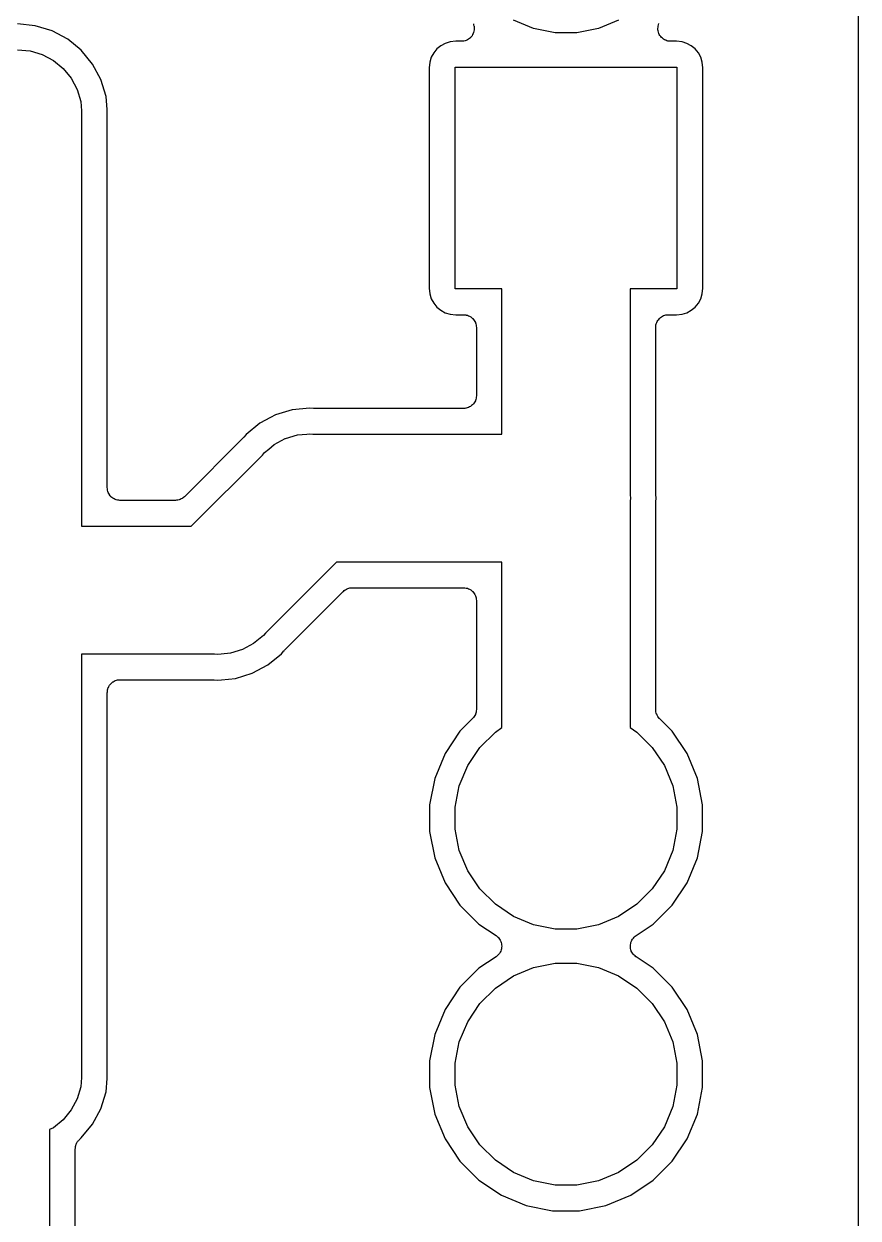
# Model space of a CAD drawing. Extents: x 127.5 to 172.4, y -152.1 to -77.2.
# Drawn here: x 164.17 to 172.44, y -134.14 to -122.3 of the extents above; entities that cross this region are included whole.
import ezdxf

# ---------------------------------------------------------------- set-up
doc = ezdxf.new("R2010")
doc.units = 0
doc.layers.add('BLACK', color=7, linetype='CONTINUOUS')

msp = doc.modelspace()

# ---------------------------------------------------------------- linework, layer by layer
at = {"layer": 'BLACK', "linetype": 'CONTINUOUS'}
for p, q in [((172.441, -106.485), (172.441, -151.994)), ((164.282, -122.314), (164.107, -122.297)), ((164.449, -122.365), (164.282, -122.314)), ((164.604, -122.447), (164.449, -122.365)), ((168.626, -122.295), (168.629, -122.307)), ((168.632, -122.368), (168.628, -122.38)), ((168.629, -122.307), (168.632, -122.318)), ((168.632, -122.318), (168.632, -122.319)), ((168.632, -122.319), (168.633, -122.319)), ((168.633, -122.356), (168.632, -122.368)), ((168.632, -122.368), (168.632, -122.368)), ((168.632, -122.368), (168.632, -122.368)), ((168.633, -122.319), (168.634, -122.331)), ((168.635, -122.343), (168.633, -122.356)), ((168.634, -122.331), (168.635, -122.343)), ((168.635, -122.343), (168.635, -122.343)), ((168.635, -122.343), (168.635, -122.343)), ((169.224, -122.343), (169.024, -122.26)), ((169.437, -122.385), (169.224, -122.343)), ((169.866, -122.343), (169.653, -122.385)), ((170.066, -122.26), (169.866, -122.343)), ((170.455, -122.341), (170.457, -122.329)), ((170.455, -122.342), (170.455, -122.341)), ((170.455, -122.341), (170.455, -122.341)), ((170.456, -122.354), (170.455, -122.342)), ((170.458, -122.366), (170.456, -122.354)), ((170.457, -122.329), (170.458, -122.317)), ((170.458, -122.317), (170.462, -122.305)), ((170.458, -122.317), (170.458, -122.317)), ((170.458, -122.317), (170.458, -122.317)), ((170.461, -122.378), (170.458, -122.366)), ((170.458, -122.366), (170.458, -122.366)), ((170.458, -122.366), (170.458, -122.366)), ((170.462, -122.305), (170.465, -122.293)), ((164.739, -122.558), (164.604, -122.447)), ((168.347, -122.489), (168.303, -122.513)), ((168.395, -122.475), (168.347, -122.489)), ((168.451, -122.469), (168.395, -122.475)), ((168.508, -122.469), (168.451, -122.469)), ((168.52, -122.468), (168.508, -122.469)), ((168.532, -122.467), (168.52, -122.468)), ((168.544, -122.463), (168.532, -122.467)), ((168.532, -122.467), (168.532, -122.467)), ((168.532, -122.467), (168.532, -122.467)), ((168.556, -122.46), (168.544, -122.463)), ((168.567, -122.454), (168.556, -122.46)), ((168.556, -122.46), (168.556, -122.46)), ((168.556, -122.46), (168.556, -122.46)), ((168.578, -122.448), (168.567, -122.454)), ((168.587, -122.44), (168.578, -122.448)), ((168.578, -122.448), (168.578, -122.448)), ((168.578, -122.448), (168.578, -122.448)), ((168.597, -122.433), (168.587, -122.44)), ((168.605, -122.423), (168.597, -122.432)), ((168.597, -122.432), (168.597, -122.432)), ((168.597, -122.432), (168.597, -122.433)), ((168.613, -122.414), (168.605, -122.423)), ((168.619, -122.402), (168.613, -122.413)), ((168.613, -122.413), (168.613, -122.413)), ((168.613, -122.413), (168.613, -122.414)), ((168.625, -122.392), (168.619, -122.402)), ((168.628, -122.38), (168.625, -122.391)), ((168.625, -122.391), (168.625, -122.392)), ((168.625, -122.392), (168.625, -122.392)), ((169.653, -122.385), (169.437, -122.385)), ((170.465, -122.39), (170.461, -122.378)), ((170.47, -122.401), (170.465, -122.39)), ((170.465, -122.39), (170.465, -122.39)), ((170.465, -122.39), (170.465, -122.39)), ((170.476, -122.412), (170.47, -122.401)), ((170.484, -122.422), (170.476, -122.412)), ((170.476, -122.412), (170.476, -122.412)), ((170.476, -122.412), (170.476, -122.412)), ((170.492, -122.431), (170.484, -122.422)), ((170.501, -122.439), (170.492, -122.431)), ((170.492, -122.431), (170.492, -122.431)), ((170.492, -122.431), (170.492, -122.431)), ((170.511, -122.447), (170.501, -122.439)), ((170.522, -122.453), (170.511, -122.447)), ((170.511, -122.447), (170.511, -122.447)), ((170.511, -122.447), (170.511, -122.447)), ((170.532, -122.459), (170.522, -122.453)), ((170.533, -122.459), (170.532, -122.459)), ((170.532, -122.459), (170.532, -122.459)), ((170.544, -122.463), (170.533, -122.459)), ((170.556, -122.466), (170.544, -122.463)), ((170.568, -122.468), (170.556, -122.466)), ((170.556, -122.466), (170.556, -122.466)), ((170.556, -122.466), (170.556, -122.466)), ((170.581, -122.469), (170.568, -122.468)), ((170.582, -122.469), (170.581, -122.469)), ((170.581, -122.469), (170.581, -122.469)), ((170.581, -122.469), (170.581, -122.469)), ((170.581, -122.469), (170.581, -122.469)), ((170.639, -122.469), (170.582, -122.469)), ((170.695, -122.475), (170.639, -122.469)), ((170.743, -122.489), (170.695, -122.475)), ((170.787, -122.513), (170.743, -122.489)), ((164.107, -122.552), (164.232, -122.564)), ((164.232, -122.564), (164.352, -122.6)), ((164.352, -122.6), (164.462, -122.659)), ((164.85, -122.694), (164.739, -122.558)), ((168.233, -122.583), (168.209, -122.627)), ((168.265, -122.545), (168.233, -122.583)), ((168.303, -122.513), (168.265, -122.545)), ((170.825, -122.545), (170.787, -122.513)), ((170.857, -122.583), (170.825, -122.545)), ((170.881, -122.627), (170.857, -122.583)), ((164.462, -122.659), (164.559, -122.739)), ((164.933, -122.848), (164.85, -122.694)), ((168.195, -122.675), (168.189, -122.731)), ((168.209, -122.627), (168.195, -122.675)), ((168.445, -124.925), (168.445, -122.725)), ((168.445, -122.725), (170.645, -122.725)), ((170.645, -122.725), (170.645, -124.925)), ((170.895, -122.675), (170.881, -122.627)), ((170.901, -122.731), (170.895, -122.675)), ((164.559, -122.739), (164.638, -122.836)), ((164.638, -122.836), (164.697, -122.946)), ((164.984, -123.016), (164.933, -122.848)), ((168.189, -122.731), (168.189, -124.919)), ((170.901, -124.919), (170.901, -122.731)), ((164.697, -122.946), (164.733, -123.066)), ((164.733, -123.066), (164.742, -123.159)), ((164.996, -123.146), (164.984, -123.016)), ((164.742, -123.159), (164.742, -127.277)), ((164.996, -126.896), (164.996, -123.146)), ((168.189, -124.919), (168.195, -124.975)), ((168.195, -124.975), (168.209, -125.023)), ((168.91, -124.925), (168.445, -124.925)), ((168.91, -126.365), (168.91, -124.925)), ((170.645, -124.925), (170.18, -124.925)), ((170.18, -124.925), (170.18, -126.969)), ((170.881, -125.023), (170.895, -124.975)), ((170.895, -124.975), (170.901, -124.919)), ((168.209, -125.023), (168.233, -125.067)), ((168.233, -125.067), (168.265, -125.105)), ((170.825, -125.105), (170.857, -125.067)), ((170.857, -125.067), (170.881, -125.023)), ((168.265, -125.105), (168.303, -125.137)), ((168.303, -125.137), (168.347, -125.161)), ((168.347, -125.161), (168.395, -125.175)), ((168.395, -125.175), (168.451, -125.181)), ((168.451, -125.181), (168.529, -125.181)), ((168.529, -125.181), (168.53, -125.181)), ((168.53, -125.181), (168.53, -125.181)), ((168.53, -125.181), (168.53, -125.181)), ((168.53, -125.181), (168.531, -125.181)), ((168.531, -125.181), (168.543, -125.182)), ((168.543, -125.182), (168.555, -125.183)), ((168.555, -125.183), (168.555, -125.184)), ((168.555, -125.184), (168.555, -125.184)), ((168.555, -125.184), (168.567, -125.187)), ((168.567, -125.187), (168.578, -125.191)), ((168.578, -125.191), (168.579, -125.191)), ((168.579, -125.191), (168.579, -125.191)), ((168.579, -125.191), (168.589, -125.197)), ((168.589, -125.197), (168.6, -125.203)), ((168.6, -125.203), (168.6, -125.203)), ((168.6, -125.203), (168.601, -125.203)), ((168.601, -125.203), (168.61, -125.211)), ((168.61, -125.211), (168.619, -125.218)), ((170.472, -125.217), (170.481, -125.21)), ((170.472, -125.218), (170.472, -125.217)), ((170.472, -125.217), (170.472, -125.217)), ((170.481, -125.21), (170.491, -125.202)), ((170.491, -125.202), (170.502, -125.196)), ((170.491, -125.202), (170.491, -125.202)), ((170.491, -125.202), (170.491, -125.202)), ((170.502, -125.196), (170.513, -125.19)), ((170.513, -125.19), (170.525, -125.187)), ((170.513, -125.19), (170.513, -125.19)), ((170.513, -125.19), (170.513, -125.19)), ((170.525, -125.187), (170.536, -125.183)), ((170.536, -125.183), (170.537, -125.183)), ((170.537, -125.183), (170.549, -125.182)), ((170.537, -125.183), (170.537, -125.183)), ((170.549, -125.182), (170.561, -125.181)), ((170.561, -125.181), (170.639, -125.181)), ((170.639, -125.181), (170.695, -125.175)), ((170.695, -125.175), (170.743, -125.161)), ((170.743, -125.161), (170.787, -125.137)), ((170.787, -125.137), (170.825, -125.105)), ((168.619, -125.218), (168.619, -125.219)), ((168.619, -125.219), (168.62, -125.219)), ((168.62, -125.219), (168.627, -125.228)), ((168.627, -125.228), (168.635, -125.238)), ((168.635, -125.238), (168.635, -125.238)), ((168.635, -125.238), (168.635, -125.238)), ((168.635, -125.238), (168.641, -125.249)), ((168.641, -125.249), (168.646, -125.259)), ((168.646, -125.259), (168.647, -125.26)), ((168.647, -125.26), (168.647, -125.26)), ((168.647, -125.26), (168.65, -125.272)), ((168.65, -125.272), (168.654, -125.283)), ((168.654, -125.283), (168.654, -125.284)), ((168.654, -125.284), (168.654, -125.284)), ((168.654, -125.284), (168.655, -125.296)), ((168.655, -125.296), (168.656, -125.308)), ((168.656, -125.308), (168.656, -125.984)), ((170.434, -125.306), (170.435, -125.294)), ((170.434, -125.307), (170.434, -125.306)), ((170.434, -125.308), (170.434, -125.307)), ((170.434, -125.307), (170.434, -125.307)), ((170.434, -125.307), (170.434, -125.307)), ((170.434, -126.95), (170.434, -125.308)), ((170.435, -125.294), (170.437, -125.282)), ((170.437, -125.281), (170.44, -125.27)), ((170.437, -125.282), (170.437, -125.281)), ((170.437, -125.282), (170.437, -125.282)), ((170.44, -125.27), (170.444, -125.259)), ((170.444, -125.258), (170.45, -125.247)), ((170.444, -125.259), (170.444, -125.258)), ((170.444, -125.258), (170.444, -125.258)), ((170.45, -125.247), (170.456, -125.237)), ((170.456, -125.236), (170.464, -125.227)), ((170.456, -125.237), (170.456, -125.236)), ((170.456, -125.236), (170.456, -125.236)), ((170.464, -125.227), (170.472, -125.218)), ((168.64, -126.044), (168.634, -126.055)), ((168.646, -126.034), (168.64, -126.044)), ((168.65, -126.022), (168.646, -126.033)), ((168.646, -126.033), (168.646, -126.034)), ((168.646, -126.034), (168.646, -126.034)), ((168.653, -126.01), (168.65, -126.022)), ((168.655, -125.998), (168.653, -126.01)), ((168.653, -126.01), (168.653, -126.01)), ((168.653, -126.01), (168.653, -126.01)), ((168.656, -125.986), (168.655, -125.998)), ((168.656, -125.984), (168.656, -125.985)), ((168.656, -125.985), (168.656, -125.985)), ((168.656, -125.985), (168.656, -125.985)), ((168.656, -125.985), (168.656, -125.986)), ((166.831, -126.124), (166.663, -126.175)), ((167.005, -126.107), (166.831, -126.124)), ((167.042, -126.11), (167.005, -126.107)), ((167.048, -126.11), (167.042, -126.11)), ((167.053, -126.111), (167.048, -126.11)), ((167.055, -126.111), (167.053, -126.111)), ((168.529, -126.111), (167.055, -126.111)), ((168.541, -126.11), (168.529, -126.111)), ((168.553, -126.109), (168.541, -126.11)), ((168.554, -126.109), (168.553, -126.109)), ((168.553, -126.109), (168.553, -126.109)), ((168.565, -126.105), (168.554, -126.109)), ((168.577, -126.102), (168.565, -126.105)), ((168.588, -126.096), (168.577, -126.101)), ((168.577, -126.101), (168.577, -126.102)), ((168.577, -126.102), (168.577, -126.102)), ((168.599, -126.09), (168.588, -126.096)), ((168.609, -126.082), (168.599, -126.09)), ((168.599, -126.09), (168.599, -126.09)), ((168.599, -126.09), (168.599, -126.09)), ((168.618, -126.075), (168.609, -126.082)), ((168.626, -126.065), (168.618, -126.074)), ((168.618, -126.074), (168.618, -126.074)), ((168.618, -126.074), (168.618, -126.075)), ((168.634, -126.056), (168.626, -126.065)), ((168.634, -126.055), (168.634, -126.055)), ((168.634, -126.055), (168.634, -126.056)), ((166.509, -126.257), (166.373, -126.368)), ((166.615, -126.201), (166.509, -126.257)), ((166.663, -126.175), (166.615, -126.201)), ((166.615, -126.201), (166.615, -126.201)), ((166.348, -126.399), (166.344, -126.403)), ((166.349, -126.397), (166.348, -126.399)), ((166.373, -126.368), (166.349, -126.397)), ((166.762, -126.41), (166.881, -126.374)), ((166.881, -126.374), (166.974, -126.365)), ((166.974, -126.365), (167.005, -126.362)), ((166.974, -126.365), (166.974, -126.365)), ((167.005, -126.362), (167.036, -126.365)), ((167.036, -126.365), (168.91, -126.365)), ((166.341, -126.407), (165.761, -126.986)), ((166.344, -126.403), (166.341, -126.407)), ((166.554, -126.549), (166.597, -126.514)), ((166.597, -126.514), (166.651, -126.469)), ((166.651, -126.469), (166.761, -126.41)), ((166.761, -126.41), (166.762, -126.41)), ((165.829, -127.277), (166.534, -126.573)), ((166.534, -126.573), (166.554, -126.549)), ((164.998, -126.908), (164.996, -126.896)), ((164.999, -126.92), (164.998, -126.908)), ((164.999, -126.921), (164.999, -126.92)), ((165.002, -126.933), (164.999, -126.921)), ((164.999, -126.921), (164.999, -126.921)), ((165.006, -126.944), (165.002, -126.933)), ((165.006, -126.945), (165.006, -126.944)), ((165.006, -126.944), (165.006, -126.944)), ((165.012, -126.955), (165.006, -126.945)), ((165.017, -126.966), (165.012, -126.955)), ((165.018, -126.966), (165.017, -126.966)), ((165.018, -126.967), (165.018, -126.966)), ((165.025, -126.976), (165.018, -126.967)), ((165.033, -126.985), (165.025, -126.976)), ((165.033, -126.986), (165.033, -126.985)), ((165.043, -126.994), (165.033, -126.986)), ((165.033, -126.986), (165.033, -126.986)), ((165.052, -127.001), (165.043, -126.994)), ((165.76, -126.988), (165.751, -126.995)), ((165.761, -126.987), (165.76, -126.988)), ((165.761, -126.986), (165.761, -126.987)), ((165.761, -126.987), (165.761, -126.987)), ((165.761, -126.987), (165.761, -126.987)), ((170.18, -126.969), (170.183, -127)), ((170.435, -126.955), (170.434, -126.95)), ((170.434, -126.961), (170.435, -126.955)), ((170.435, -126.963), (170.434, -126.961)), ((170.438, -127), (170.435, -126.963)), ((165.052, -127.002), (165.052, -127.001)), ((165.063, -127.007), (165.052, -127.002)), ((165.052, -127.002), (165.052, -127.002)), ((165.073, -127.013), (165.063, -127.007)), ((165.074, -127.013), (165.073, -127.013)), ((165.074, -127.014), (165.074, -127.013)), ((165.086, -127.017), (165.074, -127.014)), ((165.097, -127.021), (165.086, -127.017)), ((165.098, -127.021), (165.097, -127.021)), ((165.11, -127.022), (165.098, -127.021)), ((165.098, -127.021), (165.098, -127.021)), ((165.122, -127.023), (165.11, -127.022)), ((165.123, -127.023), (165.122, -127.023)), ((165.672, -127.023), (165.123, -127.023)), ((165.123, -127.023), (165.123, -127.023)), ((165.123, -127.023), (165.123, -127.023)), ((165.123, -127.023), (165.123, -127.023)), ((165.683, -127.022), (165.672, -127.023)), ((165.695, -127.021), (165.683, -127.022)), ((165.696, -127.021), (165.695, -127.021)), ((165.708, -127.018), (165.696, -127.021)), ((165.696, -127.021), (165.696, -127.021)), ((165.719, -127.014), (165.708, -127.018)), ((165.72, -127.014), (165.719, -127.014)), ((165.719, -127.014), (165.719, -127.014)), ((165.73, -127.008), (165.72, -127.014)), ((165.741, -127.003), (165.73, -127.008)), ((165.742, -127.002), (165.741, -127.003)), ((165.741, -127.003), (165.741, -127.003)), ((165.751, -126.995), (165.742, -127.002)), ((170.183, -127), (170.18, -127.031)), ((170.18, -127.031), (170.18, -129.276)), ((170.434, -127.048), (170.435, -127.043)), ((170.434, -127.05), (170.434, -127.048)), ((170.434, -129.097), (170.434, -127.05)), ((170.435, -127.037), (170.438, -127)), ((170.435, -127.043), (170.435, -127.037)), ((164.742, -127.277), (165.829, -127.277)), ((167.268, -127.635), (166.564, -128.339)), ((168.91, -127.635), (167.268, -127.635)), ((168.91, -129.276), (168.91, -127.635)), ((166.756, -128.506), (167.336, -127.926)), ((167.336, -127.926), (167.337, -127.925)), ((167.336, -127.926), (167.336, -127.926)), ((167.336, -127.926), (167.336, -127.926)), ((167.336, -127.926), (167.336, -127.926)), ((167.337, -127.925), (167.346, -127.918)), ((167.346, -127.918), (167.356, -127.91)), ((167.356, -127.91), (167.357, -127.909)), ((167.356, -127.91), (167.356, -127.91)), ((167.357, -127.909), (167.367, -127.904)), ((167.367, -127.904), (167.377, -127.899)), ((167.377, -127.899), (167.378, -127.898)), ((167.378, -127.898), (167.379, -127.898)), ((167.379, -127.898), (167.39, -127.895)), ((167.39, -127.895), (167.401, -127.891)), ((167.401, -127.891), (167.402, -127.891)), ((167.402, -127.891), (167.414, -127.89)), ((167.402, -127.891), (167.402, -127.891)), ((167.414, -127.89), (167.426, -127.889)), ((167.426, -127.889), (168.529, -127.889)), ((168.529, -127.889), (168.53, -127.889)), ((168.53, -127.889), (168.53, -127.889)), ((168.53, -127.889), (168.53, -127.889)), ((168.53, -127.889), (168.531, -127.889)), ((168.531, -127.889), (168.543, -127.89)), ((168.543, -127.89), (168.555, -127.892)), ((168.555, -127.892), (168.555, -127.892)), ((168.555, -127.892), (168.555, -127.892)), ((168.555, -127.892), (168.567, -127.895)), ((168.567, -127.895), (168.578, -127.899)), ((168.578, -127.899), (168.579, -127.899)), ((168.579, -127.899), (168.579, -127.899)), ((168.579, -127.899), (168.589, -127.905)), ((168.589, -127.905), (168.6, -127.911)), ((168.6, -127.911), (168.6, -127.911)), ((168.6, -127.911), (168.601, -127.911)), ((168.601, -127.911), (168.61, -127.919)), ((168.61, -127.919), (168.619, -127.927)), ((168.619, -127.927), (168.619, -127.927)), ((168.619, -127.927), (168.62, -127.927)), ((168.62, -127.927), (168.627, -127.936)), ((168.627, -127.936), (168.635, -127.946)), ((168.635, -127.946), (168.635, -127.946)), ((168.635, -127.946), (168.635, -127.946)), ((168.635, -127.946), (168.641, -127.957)), ((168.641, -127.957), (168.646, -127.968)), ((168.646, -127.968), (168.647, -127.968)), ((168.647, -127.968), (168.647, -127.968)), ((168.647, -127.968), (168.65, -127.98)), ((168.65, -127.98), (168.654, -127.991)), ((168.654, -127.991), (168.654, -127.992)), ((168.654, -127.992), (168.654, -127.992)), ((168.654, -127.992), (168.655, -128.004)), ((168.655, -128.004), (168.656, -128.016)), ((168.656, -128.016), (168.656, -129.097)), ((166.544, -128.364), (166.447, -128.443)), ((166.564, -128.339), (166.544, -128.364)), ((166.337, -128.502), (166.217, -128.538)), ((166.447, -128.443), (166.337, -128.502)), ((166.724, -128.544), (166.748, -128.515)), ((166.748, -128.515), (166.749, -128.514)), ((166.749, -128.514), (166.753, -128.51)), ((166.753, -128.51), (166.756, -128.506)), ((166.061, -128.547), (164.742, -128.547)), ((164.742, -128.547), (164.742, -132.746)), ((166.093, -128.551), (166.061, -128.547)), ((166.124, -128.547), (166.093, -128.551)), ((166.217, -128.538), (166.124, -128.547)), ((166.124, -128.547), (166.124, -128.547)), ((166.589, -128.655), (166.724, -128.544)), ((166.267, -128.789), (166.434, -128.738)), ((166.434, -128.738), (166.589, -128.655)), ((165.003, -128.891), (165.006, -128.879)), ((165.006, -128.879), (165.007, -128.879)), ((165.007, -128.878), (165.013, -128.868)), ((165.007, -128.879), (165.007, -128.878)), ((165.013, -128.868), (165.018, -128.857)), ((165.018, -128.857), (165.018, -128.857)), ((165.018, -128.857), (165.019, -128.857)), ((165.019, -128.857), (165.026, -128.848)), ((165.026, -128.848), (165.034, -128.838)), ((165.034, -128.838), (165.034, -128.838)), ((165.034, -128.838), (165.035, -128.838)), ((165.035, -128.838), (165.044, -128.83)), ((165.044, -128.83), (165.053, -128.823)), ((165.053, -128.823), (165.054, -128.823)), ((165.054, -128.822), (165.065, -128.817)), ((165.054, -128.823), (165.054, -128.822)), ((165.065, -128.817), (165.075, -128.811)), ((165.075, -128.811), (165.076, -128.811)), ((165.076, -128.811), (165.087, -128.807)), ((165.076, -128.811), (165.076, -128.811)), ((165.087, -128.807), (165.099, -128.804)), ((165.099, -128.804), (165.099, -128.804)), ((165.099, -128.804), (165.1, -128.804)), ((165.1, -128.804), (165.112, -128.803)), ((165.112, -128.803), (165.123, -128.802)), ((165.123, -128.802), (166.043, -128.802)), ((166.043, -128.802), (166.044, -128.802)), ((166.044, -128.802), (166.05, -128.802)), ((166.05, -128.802), (166.055, -128.802)), ((166.055, -128.802), (166.093, -128.806)), ((166.093, -128.806), (166.13, -128.802)), ((166.13, -128.802), (166.267, -128.789)), ((166.13, -128.802), (166.13, -128.802)), ((164.996, -132.759), (164.996, -128.928)), ((164.996, -128.928), (164.997, -128.928)), ((164.997, -128.927), (164.998, -128.915)), ((164.997, -128.928), (164.997, -128.927)), ((164.997, -128.928), (164.997, -128.928)), ((164.997, -128.928), (164.997, -128.928)), ((164.998, -128.915), (164.999, -128.903)), ((164.999, -128.902), (165.003, -128.891)), ((164.999, -128.903), (164.999, -128.902)), ((164.999, -128.903), (164.999, -128.903)), ((168.653, -129.123), (168.65, -129.134)), ((168.655, -129.11), (168.653, -129.122)), ((168.653, -129.122), (168.653, -129.122)), ((168.653, -129.122), (168.653, -129.123)), ((168.656, -129.098), (168.655, -129.11)), ((168.656, -129.097), (168.656, -129.097)), ((168.656, -129.097), (168.656, -129.097)), ((168.656, -129.097), (168.656, -129.097)), ((168.656, -129.097), (168.656, -129.098)), ((170.435, -129.108), (170.434, -129.097)), ((170.436, -129.12), (170.435, -129.108)), ((170.436, -129.121), (170.436, -129.12)), ((170.44, -129.132), (170.436, -129.121)), ((170.436, -129.121), (170.436, -129.121)), ((168.619, -129.186), (168.493, -129.312)), ((168.626, -129.177), (168.619, -129.186)), ((168.634, -129.168), (168.626, -129.177)), ((168.635, -129.167), (168.634, -129.168)), ((168.634, -129.168), (168.634, -129.168)), ((168.64, -129.157), (168.635, -129.167)), ((168.646, -129.147), (168.64, -129.157)), ((168.65, -129.134), (168.646, -129.145)), ((168.646, -129.145), (168.646, -129.146)), ((168.646, -129.146), (168.646, -129.147)), ((170.443, -129.144), (170.44, -129.132)), ((170.444, -129.145), (170.443, -129.144)), ((170.443, -129.144), (170.443, -129.144)), ((170.449, -129.155), (170.444, -129.145)), ((170.454, -129.166), (170.449, -129.155)), ((170.455, -129.166), (170.454, -129.166)), ((170.455, -129.167), (170.455, -129.166)), ((170.463, -129.176), (170.455, -129.167)), ((170.47, -129.185), (170.463, -129.176)), ((170.471, -129.186), (170.47, -129.185)), ((170.597, -129.312), (170.471, -129.186)), ((170.471, -129.186), (170.471, -129.186)), ((170.471, -129.186), (170.471, -129.186)), ((170.471, -129.186), (170.471, -129.186)), ((168.493, -129.312), (168.345, -129.534)), ((168.691, -129.474), (168.844, -129.321)), ((168.844, -129.321), (168.91, -129.276)), ((170.18, -129.276), (170.246, -129.321)), ((170.246, -129.321), (170.399, -129.474)), ((170.745, -129.534), (170.597, -129.312)), ((168.57, -129.654), (168.691, -129.474)), ((170.399, -129.474), (170.52, -129.654)), ((168.345, -129.534), (168.243, -129.78)), ((170.847, -129.78), (170.745, -129.534)), ((168.487, -129.854), (168.57, -129.654)), ((170.52, -129.654), (170.603, -129.854)), ((168.243, -129.78), (168.191, -130.042)), ((170.899, -130.042), (170.847, -129.78)), ((168.445, -130.067), (168.487, -129.854)), ((170.603, -129.854), (170.645, -130.067)), ((168.191, -130.042), (168.191, -130.308)), ((168.445, -130.283), (168.445, -130.067)), ((170.645, -130.067), (170.645, -130.283)), ((170.899, -130.308), (170.899, -130.042)), ((168.191, -130.308), (168.243, -130.57)), ((168.487, -130.496), (168.445, -130.283)), ((170.645, -130.283), (170.603, -130.496)), ((170.847, -130.57), (170.899, -130.308)), ((168.57, -130.696), (168.487, -130.496)), ((170.603, -130.496), (170.52, -130.696)), ((168.243, -130.57), (168.345, -130.816)), ((170.745, -130.816), (170.847, -130.57)), ((168.691, -130.876), (168.57, -130.696)), ((170.52, -130.696), (170.399, -130.876)), ((168.345, -130.816), (168.493, -131.038)), ((168.844, -131.029), (168.691, -130.876)), ((170.399, -130.876), (170.246, -131.029)), ((170.597, -131.038), (170.745, -130.816)), ((168.493, -131.038), (168.682, -131.227)), ((169.024, -131.15), (168.844, -131.029)), ((170.246, -131.029), (170.066, -131.15)), ((170.408, -131.227), (170.597, -131.038)), ((168.682, -131.227), (168.851, -131.339)), ((169.224, -131.233), (169.024, -131.15)), ((169.437, -131.275), (169.224, -131.233)), ((169.866, -131.233), (169.653, -131.275)), ((170.066, -131.15), (169.866, -131.233)), ((170.239, -131.339), (170.408, -131.227)), ((168.851, -131.339), (168.851, -131.34)), ((168.851, -131.34), (168.851, -131.34)), ((168.851, -131.34), (168.851, -131.34)), ((168.851, -131.34), (168.852, -131.34)), ((168.852, -131.34), (168.861, -131.348)), ((168.861, -131.348), (168.87, -131.356)), ((168.87, -131.356), (168.871, -131.356)), ((168.871, -131.356), (168.871, -131.356)), ((168.871, -131.356), (168.878, -131.366)), ((168.878, -131.366), (168.886, -131.375)), ((168.886, -131.375), (168.886, -131.375)), ((168.886, -131.375), (168.886, -131.376)), ((168.886, -131.376), (168.892, -131.386)), ((169.653, -131.275), (169.437, -131.275)), ((170.199, -131.385), (170.205, -131.374)), ((170.205, -131.374), (170.213, -131.364)), ((170.205, -131.374), (170.205, -131.374)), ((170.205, -131.374), (170.205, -131.374)), ((170.213, -131.364), (170.22, -131.355)), ((170.22, -131.355), (170.221, -131.355)), ((170.221, -131.355), (170.23, -131.347)), ((170.221, -131.355), (170.221, -131.355)), ((170.23, -131.347), (170.239, -131.339)), ((168.897, -131.495), (168.891, -131.505)), ((168.892, -131.386), (168.898, -131.397)), ((168.901, -131.482), (168.897, -131.494)), ((168.897, -131.494), (168.897, -131.494)), ((168.897, -131.494), (168.897, -131.495)), ((168.898, -131.397), (168.898, -131.397)), ((168.898, -131.397), (168.898, -131.398)), ((168.898, -131.398), (168.901, -131.409)), ((168.901, -131.409), (168.905, -131.421)), ((168.904, -131.471), (168.901, -131.482)), ((168.906, -131.458), (168.904, -131.47)), ((168.904, -131.47), (168.904, -131.471)), ((168.904, -131.471), (168.904, -131.471)), ((168.905, -131.421), (168.905, -131.421)), ((168.905, -131.421), (168.905, -131.422)), ((168.905, -131.422), (168.906, -131.433)), ((168.906, -131.433), (168.907, -131.446)), ((168.907, -131.446), (168.906, -131.458)), ((168.907, -131.446), (168.907, -131.446)), ((168.907, -131.446), (168.907, -131.446)), ((170.183, -131.444), (170.184, -131.432)), ((170.184, -131.457), (170.183, -131.444)), ((170.183, -131.444), (170.183, -131.444)), ((170.183, -131.444), (170.183, -131.444)), ((170.184, -131.432), (170.186, -131.42)), ((170.185, -131.468), (170.184, -131.457)), ((170.185, -131.469), (170.185, -131.468)), ((170.189, -131.481), (170.185, -131.469)), ((170.185, -131.469), (170.185, -131.469)), ((170.186, -131.419), (170.189, -131.408)), ((170.186, -131.42), (170.186, -131.419)), ((170.186, -131.419), (170.186, -131.419)), ((170.189, -131.408), (170.193, -131.396)), ((170.192, -131.492), (170.189, -131.481)), ((170.192, -131.493), (170.192, -131.492)), ((170.198, -131.504), (170.192, -131.493)), ((170.192, -131.493), (170.192, -131.493)), ((170.193, -131.395), (170.199, -131.385)), ((170.193, -131.396), (170.193, -131.395)), ((170.193, -131.396), (170.193, -131.396)), ((168.851, -131.551), (168.682, -131.663)), ((168.86, -131.543), (168.851, -131.551)), ((168.869, -131.535), (168.86, -131.543)), ((168.87, -131.535), (168.869, -131.535)), ((168.869, -131.535), (168.869, -131.535)), ((168.877, -131.526), (168.87, -131.535)), ((168.885, -131.516), (168.877, -131.526)), ((168.891, -131.505), (168.885, -131.516)), ((168.885, -131.516), (168.885, -131.516)), ((168.885, -131.516), (168.885, -131.516)), ((170.204, -131.514), (170.198, -131.504)), ((170.204, -131.515), (170.204, -131.514)), ((170.211, -131.524), (170.204, -131.515)), ((170.204, -131.515), (170.204, -131.515)), ((170.219, -131.534), (170.211, -131.524)), ((170.22, -131.534), (170.219, -131.534)), ((170.219, -131.534), (170.219, -131.534)), ((170.229, -131.542), (170.22, -131.534)), ((170.238, -131.55), (170.229, -131.542)), ((170.239, -131.55), (170.238, -131.55)), ((170.239, -131.551), (170.239, -131.55)), ((170.239, -131.55), (170.239, -131.55)), ((170.239, -131.55), (170.239, -131.55)), ((170.408, -131.663), (170.239, -131.551)), ((168.682, -131.663), (168.493, -131.852)), ((169.024, -131.74), (169.224, -131.657)), ((169.224, -131.657), (169.437, -131.615)), ((169.437, -131.615), (169.653, -131.615)), ((169.653, -131.615), (169.866, -131.657)), ((169.866, -131.657), (170.066, -131.74)), ((170.597, -131.852), (170.408, -131.663)), ((168.844, -131.861), (169.024, -131.74)), ((170.066, -131.74), (170.246, -131.861)), ((168.493, -131.852), (168.345, -132.074)), ((168.691, -132.014), (168.844, -131.861)), ((170.246, -131.861), (170.399, -132.014)), ((170.745, -132.074), (170.597, -131.852)), ((168.345, -132.074), (168.243, -132.32)), ((168.57, -132.194), (168.691, -132.014)), ((170.399, -132.014), (170.52, -132.194)), ((170.847, -132.32), (170.745, -132.074)), ((168.487, -132.394), (168.57, -132.194)), ((170.52, -132.194), (170.603, -132.394)), ((168.243, -132.32), (168.191, -132.582)), ((170.899, -132.582), (170.847, -132.32)), ((168.445, -132.607), (168.487, -132.394)), ((170.603, -132.394), (170.645, -132.607)), ((168.191, -132.582), (168.191, -132.848)), ((168.445, -132.823), (168.445, -132.607)), ((170.645, -132.607), (170.645, -132.823)), ((170.899, -132.848), (170.899, -132.582)), ((164.742, -132.746), (164.733, -132.839)), ((164.984, -132.889), (164.996, -132.759)), ((164.733, -132.839), (164.697, -132.959)), ((164.933, -133.057), (164.984, -132.889)), ((168.191, -132.848), (168.243, -133.11)), ((168.487, -133.036), (168.445, -132.823)), ((170.645, -132.823), (170.603, -133.036)), ((170.847, -133.11), (170.899, -132.848)), ((164.697, -132.959), (164.638, -133.069)), ((168.57, -133.236), (168.487, -133.036)), ((170.603, -133.036), (170.52, -133.236)), ((164.638, -133.069), (164.559, -133.166)), ((164.85, -133.211), (164.933, -133.057)), ((168.243, -133.11), (168.345, -133.356)), ((170.745, -133.356), (170.847, -133.11)), ((164.462, -133.246), (164.425, -133.265)), ((164.425, -133.265), (164.425, -143.496)), ((164.559, -133.166), (164.462, -133.246)), ((164.739, -133.347), (164.85, -133.211)), ((168.691, -133.416), (168.57, -133.236)), ((170.52, -133.236), (170.399, -133.416)), ((164.694, -133.396), (164.698, -133.39)), ((164.698, -133.39), (164.701, -133.384)), ((164.701, -133.384), (164.705, -133.38)), ((164.705, -133.38), (164.708, -133.375)), ((164.708, -133.375), (164.713, -133.371)), ((164.713, -133.371), (164.717, -133.365)), ((164.717, -133.365), (164.721, -133.362)), ((164.721, -133.362), (164.725, -133.358)), ((164.725, -133.358), (164.739, -133.347)), ((168.345, -133.356), (168.493, -133.578)), ((170.597, -133.578), (170.745, -133.356)), ((164.679, -133.454), (164.68, -133.449)), ((164.679, -133.456), (164.679, -133.454)), ((164.679, -143.478), (164.679, -133.456)), ((164.68, -133.443), (164.681, -133.437)), ((164.68, -133.449), (164.68, -133.443)), ((164.681, -133.437), (164.682, -133.43)), ((164.682, -133.43), (164.683, -133.424)), ((164.683, -133.424), (164.685, -133.419)), ((164.685, -133.419), (164.687, -133.413)), ((164.687, -133.413), (164.689, -133.406)), ((164.689, -133.406), (164.692, -133.401)), ((164.692, -133.401), (164.694, -133.396)), ((168.844, -133.569), (168.691, -133.416)), ((170.399, -133.416), (170.246, -133.569)), ((168.493, -133.578), (168.682, -133.767)), ((169.024, -133.69), (168.844, -133.569)), ((170.246, -133.569), (170.066, -133.69)), ((170.408, -133.767), (170.597, -133.578)), ((169.224, -133.773), (169.024, -133.69)), ((170.066, -133.69), (169.866, -133.773)), ((168.682, -133.767), (168.904, -133.915)), ((169.437, -133.815), (169.224, -133.773)), ((169.653, -133.815), (169.437, -133.815)), ((169.866, -133.773), (169.653, -133.815)), ((170.186, -133.915), (170.408, -133.767)), ((168.904, -133.915), (169.15, -134.017)), ((169.94, -134.017), (170.186, -133.915)), ((169.15, -134.017), (169.412, -134.069)), ((169.412, -134.069), (169.678, -134.069)), ((169.678, -134.069), (169.94, -134.017))]:
    msp.add_line(p, q, dxfattribs=at)

doc.saveas('drawing.dxf')
